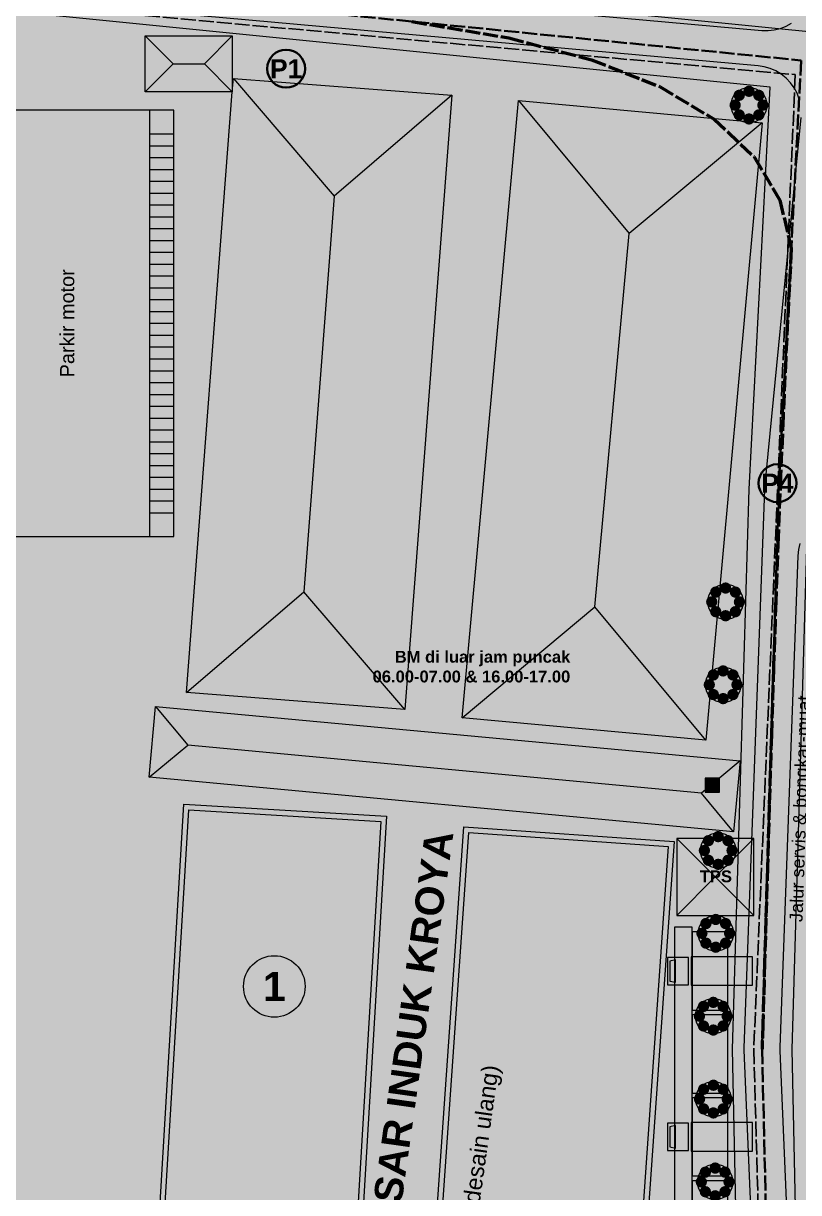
# Model space of a CAD drawing. Header units: metres. Extents: x 305909 to 307171, y 9156037 to 9156671.
# Drawn here: x 306893.8 to 306959.3, y 9156297.6 to 9156396.3 of the extents above; entities that cross this region are included whole.
import ezdxf
from ezdxf.enums import TextEntityAlignment as Align

# ---------------------------------------------------------------- set-up
doc = ezdxf.new("R2010")
doc.units = ezdxf.units.M
doc.linetypes.add('DASHED', pattern=[1.524, 1.27, -0.254])
for name, color, linetype, lineweight, true_color in [('B-BATAS_HPL_INDIKATIF', 7, 'DASHED', 25, 0x781414), ('B-BAYANGAN', 7, 'Continuous', 0, 0x76786c), ('D-BM_PLATFORM', 7, 'Continuous', 13, 0x464646), ('D-BM_SRP', 7, 'Continuous', 13, 0x5f5f8c), ('D-JALUR_SERVIS', 7, 'Continuous', 13, 0xaaaacd), ('D-KENDARAAN', 7, 'Continuous', 9, 0xe6e6e6), ('D-PARKIR_MARKA', 7, 'Continuous', 9, 0xffffff), ('D-PARKIR_MOTOR', 7, 'Continuous', 9, 0xcdcdcd), ('D-PASAR_BANGUNAN', 7, 'Continuous', 35, 0xb03a2e), ('D-SELASAR', 7, 'Continuous', 9, 0xeee4cd), ('D-TPS', 7, 'Continuous', 18, 0x5f4137), ('J-PERKERASAN_JALAN', 7, 'Continuous', 9, 0x989896), ('S-PANAH_BARANG', 7, 'DASHED', 35, 0x6e2896), ('S-PINTU_PEJALAN_KAKI', 7, 'Continuous', 35, 0x148c3c), ('T-JALUR_DISTRIBUSI_BARANG', 7, 'DASHED', 50, 0x7832aa), ('T-LABEL_ELEMEN', 7, 'Continuous', 0, 0x141414), ('T-NOMOR_ELEMEN', 7, 'Continuous', 18, 0x141414), ('U-HIDRAN', 7, 'Continuous', 18, 0xdc1e1e), ('V-POHON_PENEDUH', 7, 'Continuous', 13, 0x288232), ('Z-C', 7, 'Continuous', 0, 0xf6e2ee), ('Z-K', 7, 'Continuous', 0, 0xf7dede), ('Z-K-PI', 7, 'Continuous', 0, 0xf0cdc8)]:
    doc.layers.add(name, color=color, linetype=linetype, lineweight=lineweight, true_color=true_color)
doc.styles.add('ARIAL', font='arial.ttf')
doc.styles.add('ARIALB', font='arialbd.ttf')

# ---------------------------------------------------------------- blocks, each defined once
blk = doc.blocks.new('TRUK')
at = {"true_color": 0x3c6eaa}
h = blk.add_hatch(color=155, dxfattribs=at)
h.dxf.hatch_style = 1
h.paths.add_polyline_path([(-1.15, 1.8), (1.15, 1.8), (1.15, 3.6), (-1.15, 3.6)])
at = {"true_color": 0x282d37}
h = blk.add_hatch(color=250, dxfattribs=at)
h.dxf.hatch_style = 1
h.paths.add_polyline_path([(-0.95, 2.9), (0.95, 2.9), (0.85, 3.4), (-0.85, 3.4)])
at = {"true_color": 0xeeeee8}
h = blk.add_hatch(color=7, dxfattribs=at)
h.dxf.hatch_style = 1
h.paths.add_polyline_path([(-1.2, -3.6), (1.2, -3.6), (1.2, 1.6), (-1.2, 1.6)])
at = {"color": 250, "lineweight": 9}
for points in [[(-1.15, 1.8), (1.15, 1.8), (1.15, 3.6), (-1.15, 3.6)], [(-0.95, 2.9), (0.95, 2.9), (0.85, 3.4), (-0.85, 3.4)], [(-1.2, -3.6), (1.2, -3.6), (1.2, 1.6), (-1.2, 1.6)]]:
    blk.add_lwpolyline(points, close=True, dxfattribs=at)
blk = doc.blocks.new('POHON')
at = {"true_color": 0x347638}
h = blk.add_hatch(color=97, dxfattribs=at)
h.dxf.hatch_style = 1
edge = h.paths.add_edge_path()
edge.add_arc((0, 0), 1, 0, 360)
at = {"true_color": 0x3e843e}
h = blk.add_hatch(color=97, dxfattribs=at)
h.dxf.hatch_style = 1
edge = h.paths.add_edge_path()
edge.add_arc((-0.552, 0.552), 0.32, 0, 360)
at = {"true_color": 0x62a556}
h = blk.add_hatch(color=85, dxfattribs=at)
h.dxf.hatch_style = 1
edge = h.paths.add_edge_path()
edge.add_arc((-0.2, 0.22), 0.55, 0, 360)
at = {"true_color": 0x3e843e}
h = blk.add_hatch(color=97, dxfattribs=at)
h.dxf.hatch_style = 1
edge = h.paths.add_edge_path()
edge.add_arc((0, 0.78), 0.32, 0, 360)
h = blk.add_hatch(color=97, dxfattribs=at)
h.dxf.hatch_style = 1
edge = h.paths.add_edge_path()
edge.add_arc((0.552, 0.552), 0.32, 0, 360)
h = blk.add_hatch(color=97, dxfattribs=at)
h.dxf.hatch_style = 1
edge = h.paths.add_edge_path()
edge.add_arc((-0.78, 0), 0.32, 0, 360)
at = {"true_color": 0x697060}
h = blk.add_hatch(color=251, dxfattribs=at)
h.dxf.hatch_style = 1
edge = h.paths.add_edge_path()
edge.add_arc((0.38, -0.38), 1, 0, 360)
at = {"true_color": 0x3e843e}
h = blk.add_hatch(color=97, dxfattribs=at)
h.dxf.hatch_style = 1
edge = h.paths.add_edge_path()
edge.add_arc((0.78, 0), 0.32, 0, 360)
h = blk.add_hatch(color=97, dxfattribs=at)
h.dxf.hatch_style = 1
edge = h.paths.add_edge_path()
edge.add_arc((-0.552, -0.552), 0.32, 0, 360)
h = blk.add_hatch(color=97, dxfattribs=at)
h.dxf.hatch_style = 1
edge = h.paths.add_edge_path()
edge.add_arc((0, -0.78), 0.32, 0, 360)
h = blk.add_hatch(color=97, dxfattribs=at)
h.dxf.hatch_style = 1
edge = h.paths.add_edge_path()
edge.add_arc((0.552, -0.552), 0.32, 0, 360)
at = {"color": 99, "lineweight": 9, "true_color": 0x235528}
blk.add_circle((0, 0), 1, dxfattribs=at)
blk = doc.blocks.new('HIDRAN')
h = blk.add_hatch(color=1)
h.dxf.hatch_style = 1
h.paths.add_polyline_path([(-0.6, -0.6), (0.6, -0.6), (0.6, 0.6), (-0.6, 0.6)])
at = {"color": 7}
blk.add_lwpolyline([(-0.6, -0.6), (0.6, -0.6), (0.6, 0.6), (-0.6, 0.6)], close=True, dxfattribs=at)
blk = doc.blocks.new('PINTU_PEJALAN_KAKI')
at = {"true_color": 0x148c3c}
h = blk.add_hatch(color=116, dxfattribs=at)
h.dxf.hatch_style = 1
edge = h.paths.add_edge_path()
edge.add_arc((0, 0), 1.6, 0, 360)
at = {"color": 7}
blk.add_circle((0, 0), 1.6, dxfattribs=at)

msp = doc.modelspace()

# ---------------------------------------------------------------- hatches: boundary and pattern name
at = {"layer": 'B-BAYANGAN', "true_color": 0x76786c}
h = msp.add_hatch(color=8, dxfattribs=at)
h.dxf.hatch_style = 1
h.paths.add_polyline_path([(306915.555, 9156400.476), (306915.296, 9156394.511), (306906.438, 9156394.896), (306906.697, 9156400.861), (306915.555, 9156400.476)])
h = msp.add_hatch(color=8, dxfattribs=at)
h.dxf.hatch_style = 1
h.paths.add_polyline_path([(306913.404, 9156388.602), (306906.036, 9156388.602), (306906.036, 9156393.32), (306913.404, 9156393.32), (306913.404, 9156388.602)])
h = msp.add_hatch(color=8, dxfattribs=at)
h.dxf.hatch_style = 1
h.paths.add_polyline_path([(306913.404, 9156388.602), (306913.49, 9156389.718), (306931.943, 9156388.306), (306927.974, 9156336.448), (306909.521, 9156337.86), (306913.404, 9156388.602)])
h = msp.add_hatch(color=8, dxfattribs=at)
h.dxf.hatch_style = 1
h.paths.add_polyline_path([(306958.154, 9156385.985), (306953.391, 9156333.862), (306932.805, 9156335.743), (306937.567, 9156387.866), (306958.154, 9156385.985)])
h = msp.add_hatch(color=8, dxfattribs=at)
h.dxf.hatch_style = 1
h.paths.add_polyline_path([(306956.3, 9156332.092), (306955.742, 9156326.112), (306906.371, 9156330.716), (306906.928, 9156336.696), (306956.3, 9156332.092)])
h = msp.add_hatch(color=8, dxfattribs=at)
h.dxf.hatch_style = 1
h.paths.add_polyline_path([(306926.434, 9156327.417), (306923.438, 9156277.323), (306928.547, 9156277.018), (306929.501, 9156276.961), (306932.963, 9156326.536), (306950.712, 9156325.296), (306947.262, 9156275.898), (306950.777, 9156275.688), (306950.267, 9156267.163), (306928.038, 9156268.493), (306925.661, 9156228.746), (306896.344, 9156230.499), (306898.356, 9156264.147), (306899.23, 9156278.771), (306906.314, 9156278.347), (306906.452, 9156280.657), (306898.334, 9156281.143), (306899.149, 9156294.786), (306907.268, 9156294.3), (306909.31, 9156328.441), (306926.434, 9156327.417)])
h = msp.add_hatch(color=8, dxfattribs=at)
h.dxf.hatch_style = 1
h.paths.add_polyline_path([(306955.95, 9156320.55), (306955.95, 9156327.05), (306949.45, 9156327.05), (306949.45, 9156320.55), (306955.95, 9156320.55)])
at = {"layer": 'D-BM_PLATFORM', "true_color": 0x464646}
h = msp.add_hatch(color=49, dxfattribs=at)
h.dxf.hatch_style = 1
h.paths.add_polyline_path([(306950.3, 9156264), (306950.3, 9156320), (306948.8, 9156320), (306948.8, 9156264), (306950.3, 9156264)])
at = {"layer": 'D-BM_SRP', "true_color": 0x6e6e82}
h = msp.add_hatch(color=8, dxfattribs=at)
h.dxf.hatch_style = 1
h.paths.add_polyline_path([(306953.3, 9156313), (306953.3, 9156319.6), (306950.3, 9156319.6), (306950.3, 9156313), (306953.3, 9156313)])
h = msp.add_hatch(color=8, dxfattribs=at)
h.dxf.hatch_style = 1
h.paths.add_polyline_path([(306953.3, 9156306), (306953.3, 9156312.6), (306950.3, 9156312.6), (306950.3, 9156306), (306953.3, 9156306)])
h = msp.add_hatch(color=8, dxfattribs=at)
h.dxf.hatch_style = 1
h.paths.add_polyline_path([(306953.3, 9156299), (306953.3, 9156305.6), (306950.3, 9156305.6), (306950.3, 9156299), (306953.3, 9156299)])
h = msp.add_hatch(color=8, dxfattribs=at)
h.dxf.hatch_style = 1
h.paths.add_polyline_path([(306953.3, 9156292), (306953.3, 9156298.6), (306950.3, 9156298.6), (306950.3, 9156292), (306953.3, 9156292)])
at = {"layer": 'D-JALUR_SERVIS', "true_color": 0x808096}
h = msp.add_hatch(color=252, dxfattribs=at)
h.dxf.hatch_style = 1
h.paths.add_polyline_path([(306962.121, 9156395.451), (306960.098, 9156356.798), (306958.701, 9156309.69), (306959.699, 9156263.054), (306954.701, 9156262.946), (306953.699, 9156309.71), (306955.102, 9156357.002), (306956.879, 9156390.949), (306884.12, 9156398.212), (306884.616, 9156403.188), (306962.121, 9156395.451)])
at = {"layer": 'D-PARKIR_MOTOR', "true_color": 0x787a7e}
h = msp.add_hatch(color=8, dxfattribs=at)
h.dxf.hatch_style = 1
h.paths.add_polyline_path([(306889.972, 9156353), (306906.5, 9156353), (306906.5, 9156389), (306891.572, 9156389), (306889.972, 9156353)])
at = {"layer": 'D-PASAR_BANGUNAN', "true_color": 0xa62c2e}
h = msp.add_hatch(color=15, dxfattribs=at)
h.dxf.hatch_style = 1
h.paths.add_polyline_path([(306911.454, 9156395.27), (306909.095, 9156392.911), (306906.445, 9156392.911), (306904.086, 9156395.27), (306911.454, 9156395.27)])
h = msp.add_hatch(color=15, dxfattribs=at)
h.dxf.hatch_style = 1
h.paths.add_polyline_path([(306906.445, 9156392.911), (306904.086, 9156390.552), (306904.086, 9156395.27), (306906.445, 9156392.911)])
at = {"layer": 'D-PASAR_BANGUNAN', "true_color": 0x852325}
h = msp.add_hatch(color=246, dxfattribs=at)
h.dxf.hatch_style = 1
h.paths.add_polyline_path([(306911.454, 9156390.552), (306909.095, 9156392.911), (306911.454, 9156395.27), (306911.454, 9156390.552)])
h = msp.add_hatch(color=246, dxfattribs=at)
h.dxf.hatch_style = 1
h.paths.add_polyline_path([(306904.086, 9156390.552), (306906.445, 9156392.911), (306909.095, 9156392.911), (306911.454, 9156390.552), (306904.086, 9156390.552)])
at = {"layer": 'D-PASAR_BANGUNAN', "true_color": 0xa82c2f}
h = msp.add_hatch(color=15, dxfattribs=at)
h.dxf.hatch_style = 1
h.paths.add_polyline_path([(306911.54, 9156391.668), (306911.54, 9156391.668), (306920.06, 9156381.736), (306917.504, 9156348.331), (306907.571, 9156339.81), (306911.54, 9156391.668)])
at = {"layer": 'D-PASAR_BANGUNAN', "true_color": 0xa52c2e}
h = msp.add_hatch(color=15, dxfattribs=at)
h.dxf.hatch_style = 1
h.paths.add_polyline_path([(306920.06, 9156381.736), (306911.54, 9156391.668), (306929.993, 9156390.256), (306920.06, 9156381.736)])
at = {"layer": 'D-PASAR_BANGUNAN', "true_color": 0x832324}
h = msp.add_hatch(color=246, dxfattribs=at)
h.dxf.hatch_style = 1
h.paths.add_polyline_path([(306917.504, 9156348.331), (306920.06, 9156381.736), (306929.993, 9156390.256), (306929.993, 9156390.256), (306926.024, 9156338.398), (306917.504, 9156348.331)])
at = {"layer": 'D-PASAR_BANGUNAN', "true_color": 0xa82c2f}
h = msp.add_hatch(color=15, dxfattribs=at)
h.dxf.hatch_style = 1
h.paths.add_polyline_path([(306944.97, 9156378.582), (306942.088, 9156347.046), (306930.855, 9156337.693), (306935.617, 9156389.816), (306944.97, 9156378.582)])
at = {"layer": 'D-PASAR_BANGUNAN', "true_color": 0xa52c2e}
h = msp.add_hatch(color=15, dxfattribs=at)
h.dxf.hatch_style = 1
h.paths.add_polyline_path([(306956.204, 9156387.935), (306944.97, 9156378.582), (306935.617, 9156389.816), (306935.617, 9156389.816), (306956.204, 9156387.935)])
at = {"layer": 'D-PASAR_BANGUNAN', "true_color": 0x832324}
h = msp.add_hatch(color=246, dxfattribs=at)
h.dxf.hatch_style = 1
h.paths.add_polyline_path([(306951.441, 9156335.812), (306951.441, 9156335.812), (306942.088, 9156347.046), (306944.97, 9156378.582), (306956.204, 9156387.935), (306951.441, 9156335.812)])
at = {"layer": 'D-PASAR_BANGUNAN', "true_color": 0x862325}
h = msp.add_hatch(color=246, dxfattribs=at)
h.dxf.hatch_style = 1
h.paths.add_polyline_path([(306907.571, 9156339.81), (306917.504, 9156348.331), (306926.024, 9156338.398), (306926.024, 9156338.398), (306907.571, 9156339.81)])
h = msp.add_hatch(color=246, dxfattribs=at)
h.dxf.hatch_style = 1
h.paths.add_polyline_path([(306942.088, 9156347.046), (306951.441, 9156335.812), (306930.855, 9156337.693), (306942.088, 9156347.046)])
at = {"layer": 'D-PASAR_BANGUNAN', "true_color": 0xa82c2f}
h = msp.add_hatch(color=15, dxfattribs=at)
h.dxf.hatch_style = 1
h.paths.add_polyline_path([(306904.978, 9156338.646), (306907.69, 9156335.377), (306904.421, 9156332.666), (306904.978, 9156338.646)])
at = {"layer": 'D-PASAR_BANGUNAN', "true_color": 0xa52c2e}
h = msp.add_hatch(color=15, dxfattribs=at)
h.dxf.hatch_style = 1
h.paths.add_polyline_path([(306954.35, 9156334.042), (306951.081, 9156331.331), (306907.69, 9156335.377), (306904.978, 9156338.646), (306954.35, 9156334.042)])
at = {"layer": 'D-PASAR_BANGUNAN', "true_color": 0x862325}
h = msp.add_hatch(color=246, dxfattribs=at)
h.dxf.hatch_style = 1
h.paths.add_polyline_path([(306907.69, 9156335.377), (306951.081, 9156331.331), (306953.792, 9156328.062), (306953.792, 9156328.062), (306904.421, 9156332.666), (306907.69, 9156335.377)])
at = {"layer": 'D-PASAR_BANGUNAN', "true_color": 0x832324}
h = msp.add_hatch(color=246, dxfattribs=at)
h.dxf.hatch_style = 1
h.paths.add_polyline_path([(306951.081, 9156331.331), (306954.35, 9156334.042), (306953.792, 9156328.062), (306951.081, 9156331.331)])
at = {"layer": 'D-PASAR_BANGUNAN', "true_color": 0x96282a}
h = msp.add_hatch(color=17, dxfattribs=at)
h.dxf.hatch_style = 1
h.paths.add_polyline_path([(306924.484, 9156329.367), (306921.488, 9156279.273), (306926.597, 9156278.968), (306927.551, 9156278.911), (306931.013, 9156328.486), (306948.762, 9156327.246), (306945.312, 9156277.849), (306948.827, 9156277.638), (306948.317, 9156269.113), (306926.088, 9156270.443), (306923.711, 9156230.696), (306894.394, 9156232.449), (306896.406, 9156266.097), (306897.28, 9156280.721), (306904.364, 9156280.297), (306904.502, 9156282.607), (306896.384, 9156283.092), (306897.199, 9156296.736), (306905.318, 9156296.25), (306907.36, 9156330.391), (306924.484, 9156329.367)])
at = {"layer": 'D-SELASAR', "true_color": 0xe6decd}
h = msp.add_hatch(color=254, dxfattribs=at)
h.dxf.hatch_style = 1
h.paths.add_polyline_path([(306904.5, 9156353), (306904.5, 9156389), (306892.172, 9156389), (306892.172, 9156353), (306904.5, 9156353)])
at = {"layer": 'D-TPS', "true_color": 0x69483d}
h = msp.add_hatch(color=27, dxfattribs=at)
h.dxf.hatch_style = 1
h.paths.add_polyline_path([(306949, 9156327.5), (306952.25, 9156324.25), (306949, 9156321), (306949, 9156327.5)])
h = msp.add_hatch(color=27, dxfattribs=at)
h.dxf.hatch_style = 1
h.paths.add_polyline_path([(306955.5, 9156327.5), (306952.25, 9156324.25), (306949, 9156327.5), (306955.5, 9156327.5)])
at = {"layer": 'D-TPS', "true_color": 0x543930}
h = msp.add_hatch(color=39, dxfattribs=at)
h.dxf.hatch_style = 1
h.paths.add_polyline_path([(306955.5, 9156321), (306952.25, 9156324.25), (306955.5, 9156327.5), (306955.5, 9156321)])
h = msp.add_hatch(color=39, dxfattribs=at)
h.dxf.hatch_style = 1
h.paths.add_polyline_path([(306952.25, 9156324.25), (306955.5, 9156321), (306949, 9156321), (306952.25, 9156324.25)])
at = {"layer": 'J-PERKERASAN_JALAN', "true_color": 0x989896}
h = msp.add_hatch(color=252, dxfattribs=at)
h.dxf.hatch_style = 1
h.paths.add_polyline_path([(306891.357, 9156465.171), (306891.441, 9156464.675), (306891.587, 9156464.194), (306891.791, 9156463.735), (306892.052, 9156463.305), (306892.365, 9156462.912), (306892.724, 9156462.56), (306893.125, 9156462.257), (306893.561, 9156462.006), (306894.025, 9156461.812), (306894.509, 9156461.677), (306895.006, 9156461.605), (306967.188, 9156455.661), (306967.204, 9156455.66), (306967.245, 9156455.656), (306982.13, 9156454.075), (306982.13, 9156451.561), (306972.509, 9156452.583), (306971.982, 9156452.604), (306971.456, 9156452.555), (306970.941, 9156452.438), (306970.446, 9156452.253), (306969.98, 9156452.005), (306969.551, 9156451.698), (306969.165, 9156451.337), (306968.831, 9156450.929), (306968.553, 9156450.48), (306968.337, 9156449.998), (306968.186, 9156449.492), (306968.103, 9156448.971), (306963.022, 9156393.624), (306959.985, 9156362.593), (306959.969, 9156362.05), (306960.027, 9156361.511), (306960.157, 9156360.984), (306960.357, 9156360.48), (306960.623, 9156360.007), (306960.951, 9156359.575), (306961.334, 9156359.191), (306961.766, 9156358.863), (306962.238, 9156358.596), (306962.743, 9156358.395), (306963.269, 9156358.264), (306963.809, 9156358.206), (306982.13, 9156357.483), (306982.13, 9156354.48), (306963.376, 9156355.221), (306962.852, 9156355.207), (306962.334, 9156355.125), (306961.832, 9156354.976), (306961.353, 9156354.763), (306960.907, 9156354.489), (306960.5, 9156354.158), (306960.139, 9156353.778), (306959.832, 9156353.353), (306959.583, 9156352.892), (306959.396, 9156352.403), (306959.274, 9156351.893), (306959.221, 9156351.371), (306957.692, 9156309.888), (306957.693, 9156309.572), (306959.72, 9156261.682), (306959.722, 9156261.579), (306959.711, 9156261.4), (306959.686, 9156261.249), (306959.646, 9156261.101), (306959.59, 9156260.957), (306959.521, 9156260.821), (306959.423, 9156260.67), (306959.361, 9156260.588), (306958.764, 9156259.844), (306958.704, 9156259.772), (306958.589, 9156259.654), (306958.482, 9156259.563), (306958.367, 9156259.482), (306958.224, 9156259.4), (306958.139, 9156259.359), (306957.214, 9156258.942), (306957.123, 9156258.903), (306956.96, 9156258.848), (306956.816, 9156258.815), (306956.645, 9156258.793), (306956.547, 9156258.788), (306936.769, 9156258.192), (306936.241, 9156258.141), (306935.724, 9156258.021), (306935.228, 9156257.833), (306934.762, 9156257.581), (306934.332, 9156257.27), (306933.948, 9156256.904), (306933.615, 9156256.491), (306933.34, 9156256.038), (306933.127, 9156255.552), (306932.98, 9156255.042), (306932.902, 9156254.517), (306932.895, 9156253.987), (306935.223, 9156209.039), (306935.28, 9156208.538), (306935.401, 9156208.048), (306935.582, 9156207.577), (306935.821, 9156207.133), (306936.114, 9156206.722), (306936.456, 9156206.352), (306936.843, 9156206.027), (306937.267, 9156205.754), (306937.722, 9156205.536), (306938.2, 9156205.378), (306938.696, 9156205.28), (306939.199, 9156205.246), (306939.702, 9156205.276), (306954.991, 9156207.144), (306955.014, 9156207.147), (306967.829, 9156208.52), (306967.926, 9156208.532), (306974.742, 9156209.432), (306974.807, 9156209.439), (306974.84, 9156209.443), (306974.905, 9156209.448), (306981.977, 9156209.916), (306982.02, 9156209.918), (306982.042, 9156209.919), (306982.086, 9156209.92), (306982.13, 9156209.921), (306982.13, 9156206.918), (306982.077, 9156206.916), (306975.249, 9156206.464), (306974.99, 9156206.438), (306968.264, 9156205.551), (306968.247, 9156205.548), (306968.198, 9156205.543), (306955.384, 9156204.17), (306955.325, 9156204.163), (306934.269, 9156201.589), (306934.186, 9156201.578), (306908.978, 9156197.961), (306908.909, 9156197.952), (306908.874, 9156197.948), (306908.805, 9156197.942), (306880.128, 9156195.848), (306879.615, 9156195.777), (306879.115, 9156195.64), (306878.637, 9156195.44), (306878.189, 9156195.179), (306877.778, 9156194.863), (306877.412, 9156194.496), (306877.096, 9156194.084), (306876.836, 9156193.636), (306876.636, 9156193.157), (306876.5, 9156192.657), (306876.43, 9156192.144), (306876.753, 9156196.674), (306876.76, 9156196.862), (306876.813, 9156202.951), (306876.841, 9156202.444), (306876.933, 9156201.944), (306877.087, 9156201.461), (306877.302, 9156201), (306877.573, 9156200.57), (306877.897, 9156200.179), (306878.268, 9156199.831), (306878.679, 9156199.534), (306879.125, 9156199.29), (306879.599, 9156199.106), (306880.092, 9156198.983), (306880.596, 9156198.923), (306881.104, 9156198.928), (306908.43, 9156200.923), (306908.707, 9156200.952), (306928.846, 9156203.843), (306929.371, 9156203.955), (306929.878, 9156204.136), (306930.355, 9156204.384), (306930.795, 9156204.694), (306931.189, 9156205.059), (306931.53, 9156205.475), (306931.813, 9156205.932), (306932.032, 9156206.423), (306932.183, 9156206.94), (306932.264, 9156207.471), (306932.272, 9156208.009), (306929.733, 9156257.037), (306929.73, 9156257.14), (306929.739, 9156257.319), (306929.763, 9156257.471), (306929.802, 9156257.619), (306929.855, 9156257.763), (306929.924, 9156257.901), (306930.02, 9156258.052), (306930.081, 9156258.134), (306931.555, 9156260.007), (306931.619, 9156260.084), (306931.74, 9156260.21), (306931.854, 9156260.307), (306931.977, 9156260.392), (306932.108, 9156260.464), (306932.246, 9156260.523), (306932.412, 9156260.575), (306932.509, 9156260.598), (306934.976, 9156261.109), (306935.061, 9156261.125), (306935.234, 9156261.145), (306935.321, 9156261.15), (306952.665, 9156261.672), (306953.19, 9156261.723), (306953.704, 9156261.842), (306954.197, 9156262.027), (306954.662, 9156262.276), (306955.09, 9156262.584), (306955.474, 9156262.946), (306955.807, 9156263.355), (306956.083, 9156263.804), (306956.298, 9156264.286), (306956.447, 9156264.791), (306956.529, 9156265.312), (306956.541, 9156265.839), (306954.688, 9156309.623), (306954.686, 9156309.702), (306954.686, 9156309.741), (306954.688, 9156309.821), (306956.425, 9156356.962), (306956.428, 9156357.023), (306956.43, 9156357.053), (306956.435, 9156357.114), (306959.495, 9156388.378), (306959.511, 9156388.904), (306959.459, 9156389.427), (306959.338, 9156389.939), (306959.152, 9156390.43), (306958.902, 9156390.893), (306958.594, 9156391.319), (306958.233, 9156391.701), (306957.824, 9156392.033), (306957.376, 9156392.308), (306956.896, 9156392.521), (306956.391, 9156392.67), (306955.872, 9156392.752), (306888.338, 9156398.823), (306887.806, 9156398.835), (306887.278, 9156398.777), (306886.762, 9156398.649), (306886.268, 9156398.454), (306885.804, 9156398.196), (306885.378, 9156397.878), (306884.998, 9156397.506), (306884.671, 9156397.087), (306884.402, 9156396.629), (306884.197, 9156396.139), (306884.058, 9156395.626), (306883.988, 9156395.099), (306884.352, 9156400.688), (306884.99, 9156406.251), (306884.965, 9156405.72), (306885.01, 9156405.19), (306885.125, 9156404.672), (306885.308, 9156404.173), (306885.555, 9156403.702), (306885.862, 9156403.269), (306886.224, 9156402.88), (306886.635, 9156402.543), (306887.087, 9156402.263), (306887.571, 9156402.045), (306888.081, 9156401.894), (306888.606, 9156401.811), (306956.194, 9156395.735), (306956.717, 9156395.722), (306957.236, 9156395.778), (306957.744, 9156395.9), (306958.232, 9156396.088), (306958.691, 9156396.338), (306959.113, 9156396.646), (306959.492, 9156397.006), (306959.821, 9156397.412), (306960.093, 9156397.858), (306960.306, 9156398.336), (306960.454, 9156398.837), (306960.536, 9156399.353), (306965.118, 9156449.272), (306965.132, 9156449.798), (306965.076, 9156450.322), (306964.952, 9156450.833), (306964.762, 9156451.324), (306964.509, 9156451.786), (306964.198, 9156452.21), (306963.834, 9156452.59), (306963.423, 9156452.919), (306962.972, 9156453.191), (306962.49, 9156453.401), (306961.984, 9156453.547), (306961.463, 9156453.624), (306894.947, 9156459.101), (306894.435, 9156459.11), (306893.925, 9156459.054), (306893.427, 9156458.933), (306892.949, 9156458.749), (306892.498, 9156458.506), (306892.081, 9156458.207), (306891.707, 9156457.857), (306891.38, 9156457.462), (306891.106, 9156457.028), (306890.891, 9156456.563), (306890.736, 9156456.075), (306890.645, 9156455.57), (306891.218, 9156460.566), (306891.237, 9156460.847), (306891.335, 9156465.673), (306891.357, 9156465.171)])
at = {"layer": 'S-PANAH_BARANG', "true_color": 0x6e2896}
h = msp.add_hatch(color=207, dxfattribs=at)
h.dxf.hatch_style = 1
h.paths.add_polyline_path([(306924.17, 9156396.727), (306921.675, 9156395.891), (306921.889, 9156398.04)])
h = msp.add_hatch(color=207, dxfattribs=at)
h.dxf.hatch_style = 1
h.paths.add_polyline_path([(306959.265, 9156388.711), (306958.312, 9156391.165), (306960.469, 9156391.052)])
h = msp.add_hatch(color=207, dxfattribs=at)
h.dxf.hatch_style = 1
h.paths.add_polyline_path([(306957.359, 9156348.759), (306956.35, 9156351.19), (306958.509, 9156351.125)])
h = msp.add_hatch(color=207, dxfattribs=at)
h.dxf.hatch_style = 1
h.paths.add_polyline_path([(306956.222, 9156308.776), (306955.085, 9156311.149), (306957.244, 9156311.201)])
at = {"layer": 'T-JALUR_DISTRIBUSI_BARANG', "true_color": 0x7832aa}
h = msp.add_hatch(color=195, dxfattribs=at)
h.dxf.hatch_style = 1
h.paths.add_polyline_path([(306958.47, 9156373.519), (306957.279, 9156376.586), (306959.975, 9156376.445)])
h = msp.add_hatch(color=195, dxfattribs=at)
h.dxf.hatch_style = 1
h.paths.add_polyline_path([(306956.2, 9156309.7), (306954.94, 9156312.739), (306957.638, 9156312.659)])
at = {"layer": 'T-NOMOR_ELEMEN', "true_color": 0xffffff}
h = msp.add_hatch(color=7, dxfattribs=at)
h.dxf.hatch_style = 1
edge = h.paths.add_edge_path()
edge.add_arc((306915, 9156315), 2.6, 0, 360)
at = {"layer": 'Z-C', "true_color": 0xe9e0e2}
h = msp.add_hatch(color=254, dxfattribs=at)
h.dxf.hatch_style = 1
h.paths.add_polyline_path([(307039.942, 9156381.48), (307002.075, 9156391.758), (306965.89, 9156394.96), (306919.295, 9156400.093), (306872.7, 9156405.226), (306875.5, 9156452.988), (306875.502, 9156453.026), (306875.789, 9156457.914), (306875.896, 9156459.735), (306889.216, 9156453.568), (306991.356, 9156445.145), (307011.054, 9156442.288), (307044.162, 9156437.075), (307042.44, 9156415.107), (307040.22, 9156386.794), (307039.942, 9156381.48)])
at = {"layer": 'Z-K', "true_color": 0xe4dfd4}
h = msp.add_hatch(color=254, dxfattribs=at)
h.dxf.hatch_style = 1
h.paths.add_polyline_path([(306887.368, 9156398.5), (306879.779, 9156199.5), (306885.597, 9156199.802), (306885.503, 9156198.46), (306873.691, 9156198.076), (306871.946, 9156198.019), (306860.748, 9156203.081), (306860.765, 9156203.358), (306859.221, 9156180.762), (306859.07, 9156178.557), (306858.791, 9156174.416), (306856.602, 9156141.935), (306856.574, 9156141.929), (306843.973, 9156139.654), (306841.656, 9156139.39), (306832.652, 9156160.25), (306794.325, 9156155.537), (306785.065, 9156153.865), (306754.667, 9156148.377), (306780.828, 9156466.643), (306812.815, 9156460.602), (306875.789, 9156457.914), (306875.502, 9156453.026), (306875.5, 9156452.988), (306872.7, 9156405.226), (306919.295, 9156400.093), (306965.89, 9156394.96), (306958.222, 9156259.5), (306956, 9156259.5), (306955.951, 9156259.498), (306955.902, 9156259.49), (306955.855, 9156259.478), (306955.809, 9156259.462), (306955.764, 9156259.441), (306955.722, 9156259.416), (306955.683, 9156259.387), (306955.668, 9156259.373), (306932.214, 9156261.124), (306956.8, 9156262.5), (306955.5, 9156309.7), (306959, 9156392), (306887.368, 9156398.5)])
at = {"layer": 'Z-K-PI', "true_color": 0xe4dfd4}
h = msp.add_hatch(color=254, dxfattribs=at)
h.dxf.hatch_style = 1
h.paths.add_polyline_path([(306885.597, 9156199.802), (306879.779, 9156199.5), (306887.368, 9156398.5), (306959, 9156392), (306955.5, 9156309.7), (306956.8, 9156262.5), (306932.214, 9156261.124), (306926.472, 9156261.553), (306924.753, 9156222), (306881.5, 9156222), (306881.5, 9156205), (306885.961, 9156205), (306885.597, 9156199.802)])

# ---------------------------------------------------------------- linework, layer by layer
at = {"layer": 'B-BATAS_HPL_INDIKATIF'}
msp.add_lwpolyline([(306887.368, 9156398.5), (306959, 9156392), (306955.5, 9156309.7), (306956.8, 9156262.5), (306930, 9156261), (306931.5, 9156203.5), (306908.7, 9156201), (306879.779, 9156199.5), (306887.368, 9156398.5)], close=True, dxfattribs=at)
at = {"layer": 'D-BM_PLATFORM', "color": 250, "lineweight": 13, "true_color": 0x2a2a2a}
msp.add_lwpolyline([(306950.3, 9156264), (306950.3, 9156320), (306948.8, 9156320), (306948.8, 9156264), (306950.3, 9156264)], close=True, dxfattribs=at)
at = {"layer": 'D-BM_SRP', "color": 149, "lineweight": 13, "true_color": 0x42424e}
for points in [[(306953.3, 9156313), (306953.3, 9156319.6), (306950.3, 9156319.6), (306950.3, 9156313), (306953.3, 9156313)], [(306953.3, 9156306), (306953.3, 9156312.6), (306950.3, 9156312.6), (306950.3, 9156306), (306953.3, 9156306)], [(306953.3, 9156299), (306953.3, 9156305.6), (306950.3, 9156305.6), (306950.3, 9156299), (306953.3, 9156299)], [(306953.3, 9156292), (306953.3, 9156298.6), (306950.3, 9156298.6), (306950.3, 9156292), (306953.3, 9156292)]]:
    msp.add_lwpolyline(points, close=True, dxfattribs=at)
at = {"layer": 'D-JALUR_SERVIS', "color": 251, "lineweight": 9, "true_color": 0x606070}
msp.add_lwpolyline([(306962.121, 9156395.451), (306960.098, 9156356.798), (306958.701, 9156309.69), (306959.699, 9156263.054), (306954.701, 9156262.946), (306953.699, 9156309.71), (306955.102, 9156357.002), (306956.879, 9156390.949), (306884.12, 9156398.212), (306884.616, 9156403.188), (306962.121, 9156395.451)], close=True, dxfattribs=at)
at = {"layer": 'D-PARKIR_MARKA', "color": 7, "true_color": 0xffffff}
for points in [[(306904.5, 9156387), (306906.5, 9156387)], [(306904.5, 9156386), (306906.5, 9156386)], [(306904.5, 9156385), (306906.5, 9156385)], [(306904.5, 9156384), (306906.5, 9156384)], [(306904.5, 9156383), (306906.5, 9156383)], [(306904.5, 9156382), (306906.5, 9156382)], [(306904.5, 9156381), (306906.5, 9156381)], [(306904.5, 9156380), (306906.5, 9156380)], [(306904.5, 9156379), (306906.5, 9156379)], [(306904.5, 9156378), (306906.5, 9156378)], [(306904.5, 9156377), (306906.5, 9156377)], [(306904.5, 9156376), (306906.5, 9156376)], [(306904.5, 9156375), (306906.5, 9156375)], [(306904.5, 9156374), (306906.5, 9156374)], [(306904.5, 9156373), (306906.5, 9156373)], [(306904.5, 9156372), (306906.5, 9156372)], [(306904.5, 9156371), (306906.5, 9156371)], [(306904.5, 9156370), (306906.5, 9156370)], [(306904.5, 9156369), (306906.5, 9156369)], [(306904.5, 9156368), (306906.5, 9156368)], [(306904.5, 9156367), (306906.5, 9156367)], [(306904.5, 9156366), (306906.5, 9156366)], [(306904.5, 9156365), (306906.5, 9156365)], [(306904.5, 9156364), (306906.5, 9156364)], [(306904.5, 9156363), (306906.5, 9156363)], [(306904.5, 9156362), (306906.5, 9156362)], [(306904.5, 9156361), (306906.5, 9156361)], [(306904.5, 9156360), (306906.5, 9156360)], [(306904.5, 9156359), (306906.5, 9156359)], [(306904.5, 9156358), (306906.5, 9156358)], [(306904.5, 9156357), (306906.5, 9156357)], [(306904.5, 9156356), (306906.5, 9156356)], [(306904.5, 9156355), (306906.5, 9156355)]]:
    msp.add_lwpolyline(points, dxfattribs=at)
at = {"layer": 'D-PARKIR_MOTOR', "color": 251, "lineweight": 9, "true_color": 0x5a5b5e}
msp.add_lwpolyline([(306889.972, 9156353), (306906.5, 9156353), (306906.5, 9156389), (306891.572, 9156389), (306889.972, 9156353)], close=True, dxfattribs=at)
at = {"layer": 'D-PASAR_BANGUNAN', "color": 19, "lineweight": 9, "true_color": 0x521617}
for p, q in [((306904.086, 9156395.27), (306906.445, 9156392.911)), ((306911.454, 9156395.27), (306909.095, 9156392.911)), ((306904.086, 9156390.552), (306906.445, 9156392.911)), ((306906.445, 9156392.911), (306909.095, 9156392.911)), ((306911.454, 9156390.552), (306909.095, 9156392.911)), ((306911.54, 9156391.668), (306920.06, 9156381.736)), ((306929.993, 9156390.256), (306920.06, 9156381.736)), ((306935.617, 9156389.816), (306944.97, 9156378.582)), ((306956.204, 9156387.935), (306944.97, 9156378.582)), ((306920.06, 9156381.736), (306917.504, 9156348.331)), ((306942.088, 9156347.046), (306944.97, 9156378.582)), ((306907.571, 9156339.81), (306917.504, 9156348.331)), ((306926.024, 9156338.398), (306917.504, 9156348.331)), ((306930.855, 9156337.693), (306942.088, 9156347.046)), ((306951.441, 9156335.812), (306942.088, 9156347.046)), ((306904.978, 9156338.646), (306907.69, 9156335.377)), ((306904.421, 9156332.666), (306907.69, 9156335.377)), ((306951.081, 9156331.331), (306907.69, 9156335.377)), ((306954.35, 9156334.042), (306951.081, 9156331.331)), ((306953.792, 9156328.062), (306951.081, 9156331.331))]:
    msp.add_line(p, q, dxfattribs=at)
at = {"layer": 'D-PASAR_BANGUNAN', "color": 19, "lineweight": 13, "true_color": 0x521617}
for points in [[(306911.454, 9156390.552), (306904.086, 9156390.552), (306904.086, 9156395.27), (306911.454, 9156395.27), (306911.454, 9156390.552)], [(306911.454, 9156390.552), (306911.54, 9156391.668), (306929.993, 9156390.256), (306926.024, 9156338.398), (306907.571, 9156339.81), (306911.454, 9156390.552)], [(306956.204, 9156387.935), (306951.441, 9156335.812), (306930.855, 9156337.693), (306935.617, 9156389.816), (306956.204, 9156387.935)], [(306954.35, 9156334.042), (306953.792, 9156328.062), (306904.421, 9156332.666), (306904.978, 9156338.646), (306954.35, 9156334.042)], [(306924.484, 9156329.367), (306921.488, 9156279.273), (306926.597, 9156278.968), (306927.551, 9156278.911), (306931.013, 9156328.486), (306948.762, 9156327.246), (306945.312, 9156277.849), (306948.827, 9156277.638), (306948.317, 9156269.113), (306926.088, 9156270.443), (306923.711, 9156230.696), (306894.394, 9156232.449), (306896.406, 9156266.097), (306897.28, 9156280.721), (306904.364, 9156280.297), (306904.502, 9156282.607), (306896.384, 9156283.092), (306897.199, 9156296.736), (306905.318, 9156296.25), (306907.36, 9156330.391), (306924.484, 9156329.367)]]:
    msp.add_lwpolyline(points, close=True, dxfattribs=at)
at = {"layer": 'D-PASAR_BANGUNAN', "color": 15, "lineweight": 9, "true_color": 0xb12f31}
for points in [[(306905.767, 9156296.223), (306907.782, 9156329.915), (306924.008, 9156328.944), (306924.008, 9156328.944), (306921.039, 9156279.3)], [(306928, 9156278.879), (306931.431, 9156328.006), (306948.282, 9156326.829), (306944.863, 9156277.88)]]:
    msp.add_lwpolyline(points, dxfattribs=at)
at = {"layer": 'D-SELASAR', "color": 253, "lineweight": 9, "true_color": 0xaca699}
msp.add_lwpolyline([(306904.5, 9156353), (306904.5, 9156389), (306892.172, 9156389), (306892.172, 9156353), (306904.5, 9156353)], close=True, dxfattribs=at)
at = {"layer": 'D-TPS', "color": 19, "lineweight": 9, "true_color": 0x34231e}
for p in [(306949, 9156327.5), (306955.5, 9156327.5), (306949, 9156321), (306955.5, 9156321)]:
    msp.add_line(p, (306952.25, 9156324.25), dxfattribs=at)
at = {"layer": 'D-TPS', "color": 19, "lineweight": 13, "true_color": 0x34231e}
msp.add_lwpolyline([(306955.5, 9156321), (306955.5, 9156327.5), (306949, 9156327.5), (306949, 9156321), (306955.5, 9156321)], close=True, dxfattribs=at)
at = {"layer": 'J-PERKERASAN_JALAN', "color": 251, "lineweight": 13, "true_color": 0x6c6c6a}
for points in [[(306888.606, 9156401.811), (306956.194, 9156395.735), (306956.717, 9156395.722), (306957.236, 9156395.778), (306957.744, 9156395.9), (306958.232, 9156396.088), (306958.691, 9156396.338)], [(306959.338, 9156389.939), (306959.152, 9156390.43), (306958.902, 9156390.893), (306958.594, 9156391.319), (306958.233, 9156391.701), (306957.824, 9156392.033), (306957.376, 9156392.308), (306956.896, 9156392.521), (306956.391, 9156392.67), (306955.872, 9156392.752), (306888.338, 9156398.823)], [(306956.541, 9156265.839), (306954.688, 9156309.623), (306954.686, 9156309.702), (306954.686, 9156309.741), (306954.688, 9156309.821), (306956.425, 9156356.962), (306956.428, 9156357.023), (306956.43, 9156357.053), (306956.435, 9156357.114), (306959.495, 9156388.378)], [(306959.396, 9156352.403), (306959.274, 9156351.893), (306959.221, 9156351.371), (306957.692, 9156309.888), (306957.693, 9156309.572), (306959.72, 9156261.682)]]:
    msp.add_lwpolyline(points, dxfattribs=at)
at = {"layer": 'S-PANAH_BARANG'}
msp.add_lwpolyline([(306884.368, 9156400.7), (306959.5, 9156393.2), (306957.6, 9156356.9), (306956.2, 9156309.7), (306957.2, 9156268)], dxfattribs=at)
at = {"layer": 'T-JALUR_DISTRIBUSI_BARANG'}
msp.add_lwpolyline([(306926.63, 9156396.481), (306934.818, 9156395.094), (306941.802, 9156393.256), (306947.583, 9156390.969), (306952.16, 9156388.231), (306955.533, 9156385.044), (306957.703, 9156381.406), (306958.669, 9156377.319), (306958.431, 9156372.781), (306958.202, 9156368.073), (306957.98, 9156363.195), (306957.766, 9156358.147), (306957.559, 9156352.928), (306957.361, 9156347.539), (306957.17, 9156341.98), (306956.987, 9156336.25), (306956.812, 9156330.35), (306956.659, 9156325.188), (306956.528, 9156320.762), (306956.419, 9156317.075), (306956.331, 9156314.125), (306956.266, 9156311.912), (306956.222, 9156310.438), (306956.2, 9156309.7)], dxfattribs=at)
at = {"layer": 'T-NOMOR_ELEMEN'}
msp.add_circle((306915, 9156315), 2.6, dxfattribs=at)

# ---------------------------------------------------------------- block references
at = {"layer": 'D-KENDARAAN', "rotation": 90}
for p in [(306951.8, 9156316.3), (306951.8, 9156302.3)]:
    msp.add_blockref('TRUK', p, dxfattribs=at)
at = {"layer": 'S-PINTU_PEJALAN_KAKI'}
for p in [(306916, 9156392.5), (306957.5, 9156357.5)]:
    msp.add_blockref('PINTU_PEJALAN_KAKI', p, dxfattribs=at)
at = {"layer": 'U-HIDRAN'}
msp.add_blockref('HIDRAN', (306952, 9156332), dxfattribs=at)
at = {"layer": 'V-POHON_PENEDUH', "xscale": 1.5, "yscale": 1.5}
for p in [(306955.097, 9156389.425), (306953.119, 9156347.474), (306952.911, 9156340.477), (306952.496, 9156326.483), (306952.288, 9156319.486), (306952.081, 9156312.489), (306952.089, 9156305.491), (306952.239, 9156298.493)]:
    msp.add_blockref('POHON', p, dxfattribs=at)

# ---------------------------------------------------------------- texts
at = {"layer": 'S-PINTU_PEJALAN_KAKI', "color": 7, "true_color": 0xffffff, "style": 'ARIALB'}
for s, p in [('P1', (306916, 9156392.5)), ('P4', (306957.5, 9156357.5))]:
    msp.add_text(s, height=1.6, dxfattribs=at).set_placement(p, align=Align.MIDDLE_CENTER)
at = {"layer": 'T-LABEL_ELEMEN'}
for s, height, rotation, style, p in [('Parkir motor', 1.2, 90, 'ARIAL', (306897.5, 9156371)), ('Jalur servis & bongkar-muat', 1.1, 88, 'ARIAL', (306959.4, 9156330)), ('BANGUNAN PASAR INDUK KROYA', 2.4, 82, 'ARIALB', (306925, 9156300)), ('rehabilitasi Kemen PU (eksisting, tidak didesain ulang)', 1.4, 82, 'ARIAL', (306930, 9156285))]:
    msp.add_text(s, height=height, rotation=rotation, dxfattribs=dict(at, style=style)).set_placement(p, align=Align.MIDDLE_CENTER)
at = {"layer": 'T-LABEL_ELEMEN', "style": 'ARIALB'}
msp.add_text('TPS', height=1, dxfattribs=at).set_placement((306952.3, 9156324.3), align=Align.MIDDLE_CENTER)
at = {"layer": 'T-LABEL_ELEMEN', "color": 197, "true_color": 0x5a2878, "insert": (306940, 9156342), "char_height": 1, "attachment_point": 6, "style": 'ARIALB', "bg_fill": 1, "box_fill_scale": 1.25, "bg_fill_color": 7, "bg_fill_true_color": 16777215, "bg_fill_transparency": 0}
msp.add_mtext('BM di luar jam puncak\\P06.00-07.00 & 16.00-17.00', dxfattribs=at)
at = {"layer": 'T-NOMOR_ELEMEN', "style": 'ARIALB'}
msp.add_text('1', height=2.47, dxfattribs=at).set_placement((306915, 9156315), align=Align.MIDDLE_CENTER)

doc.saveas('drawing.dxf')
